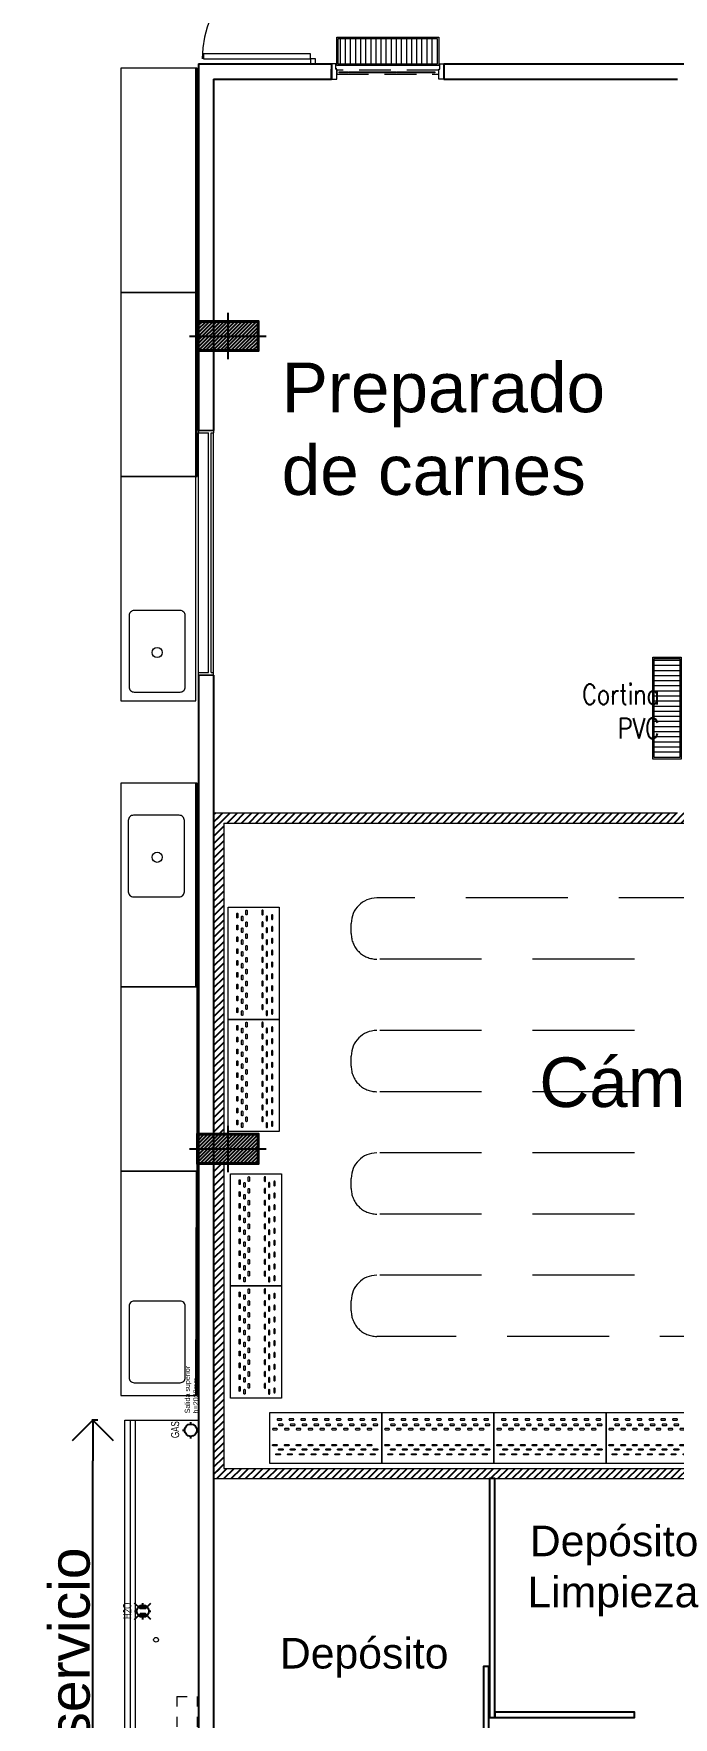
# Model space of a CAD drawing. Extents: x 306 to 2240, y 18 to 779.
# Drawn here: x 686.94 to 693.22, y 357.7 to 374.21 of the extents above; entities that cross this region are included whole.
import ezdxf

# ---------------------------------------------------------------- set-up
doc = ezdxf.new("R2010")
doc.units = 0
doc.header["$MEASUREMENT"] = 0
doc.header["$PDMODE"] = 3
for name, pattern in [('DASHED', [0.75, 0.5, -0.25]), ('DOT', [0.2, 0.18, -0.02]), ('HIDDEN2', [0.1875, 0.125, -0.0625])]:
    doc.linetypes.add(name, pattern=pattern)
for name, color, linetype in [('0mur', 2, 'Continuous'), ('12', 1, 'Continuous'), ('Aberturas', 2, 'Continuous'), ('Cerramiento Camaras', 1, 'Continuous'), ('COTAS', 2, 'Continuous'), ('EQUIPAMIENTO', 1, 'Continuous'), ('EQUIPAMIENTO SUPER', 1, 'Continuous'), ('EQUIPAMIENTOS APOYO', 1, 'Continuous'), ('Escalera', 2, 'Continuous'), ('Estructura Color', 90, 'Continuous'), ('Estructura Textura', 1, 'Continuous'), ('MAMPOSTERIA', 6, 'Continuous'), ('mobiliario', 1, 'Continuous'), ('Nombre de locales', 3, 'Continuous'), ('PANEL CAMARA', 160, 'Continuous'), ('PILARES SUBSUELO', 6, 'Continuous'), ('Piso', 1, 'Continuous'), ('rejilla', 253, 'Continuous'), ('riel', 1, 'DASHED')]:
    doc.layers.add(name, color=color, linetype=linetype)
doc.layers.add('N-equipamientos', color=1, linetype='Continuous', lineweight=9)
doc.styles.add('arial', font='arial.ttf')
doc.styles.get("Standard").update_dxf_attribs({"font": 'arial.ttf'})
doc.styles.add('VA-01-12', font='simplex.shx', dxfattribs={"width": 0.8, "height": 0.2})
doc.dimstyles.new('COTA-1-100', dxfattribs={"dimtxt": 0.4, "dimasz": 0.4, "dimexe": 0.01, "dimexo": 0.05, "dimgap": 0.02, "dimtad": 1, "dimzin": 1, "dimtxsty": 'arial', "dimblk": 'OPEN90', "dimcen": 0.1, "dimdle": 1, "dimclrd": 1, "dimclre": 1, "dimclrt": 2, "dimadec": 0, "dimazin": 0, "dimtfac": 1, "dimtix": 1, "dimtmove": 1, "dimatfit": 2, "dimfxl": 0.05, "dimfxlon": 1, "dimtolj": 1, "dimtzin": 1, "dimarcsym": 0})

# ---------------------------------------------------------------- blocks, each defined once
blk = doc.blocks.new('A$C2CFD14AB')
at = {"layer": 'N-equipamientos'}
blk.add_lwpolyline([(0, 0), (0, 0.5), (1.1, 0.5), (1.1, 0)], close=True, dxfattribs=at)
for points in [[(0.039, 0.364, -0.414214), (0.045, 0.37), (0.08, 0.37, -0.414214), (0.086, 0.364, -0.414214), (0.08, 0.358), (0.045, 0.358, -0.414214)], [(0.066, 0.412, -0.414214), (0.072, 0.418), (0.107, 0.418, -0.414214), (0.113, 0.412, -0.414214), (0.107, 0.406), (0.072, 0.406, -0.414214)], [(0.155, 0.364, -0.414214), (0.161, 0.37), (0.196, 0.37, -0.414214), (0.202, 0.364, -0.414214), (0.196, 0.358), (0.161, 0.358, -0.414214)], [(0.182, 0.412, -0.414214), (0.188, 0.418), (0.223, 0.418, -0.414214), (0.229, 0.412, -0.414214), (0.223, 0.406), (0.188, 0.406, -0.414214)], [(0.271, 0.364, -0.414214), (0.277, 0.37), (0.312, 0.37, -0.414214), (0.318, 0.364, -0.414214), (0.312, 0.358), (0.277, 0.358, -0.414214)], [(0.298, 0.412, -0.414214), (0.304, 0.418), (0.339, 0.418, -0.414214), (0.345, 0.412, -0.414214), (0.339, 0.406), (0.304, 0.406, -0.414214)], [(0.387, 0.364, -0.414214), (0.393, 0.37), (0.428, 0.37, -0.414214), (0.434, 0.364, -0.414214), (0.428, 0.358), (0.393, 0.358, -0.414214)], [(0.414, 0.412, -0.414214), (0.42, 0.418), (0.455, 0.418, -0.414214), (0.461, 0.412, -0.414214), (0.455, 0.406), (0.42, 0.406, -0.414214)], [(0.503, 0.364, -0.414214), (0.509, 0.37), (0.544, 0.37, -0.414214), (0.55, 0.364, -0.414214), (0.544, 0.358), (0.509, 0.358, -0.414214)], [(0.53, 0.412, -0.414214), (0.536, 0.418), (0.571, 0.418, -0.414214), (0.577, 0.412, -0.414214), (0.571, 0.406), (0.536, 0.406, -0.414214)], [(0.619, 0.364, -0.414214), (0.625, 0.37), (0.66, 0.37, -0.414214), (0.666, 0.364, -0.414214), (0.66, 0.358), (0.625, 0.358, -0.414214)], [(0.646, 0.412, -0.414214), (0.652, 0.418), (0.687, 0.418, -0.414214), (0.693, 0.412, -0.414214), (0.687, 0.406), (0.652, 0.406, -0.414214)], [(0.735, 0.364, -0.414214), (0.741, 0.37), (0.776, 0.37, -0.414214), (0.782, 0.364, -0.414214), (0.776, 0.358), (0.741, 0.358, -0.414214)], [(0.762, 0.412, -0.414214), (0.768, 0.418), (0.803, 0.418, -0.414214), (0.809, 0.412, -0.414214), (0.803, 0.406), (0.768, 0.406, -0.414214)], [(0.851, 0.364, -0.414214), (0.857, 0.37), (0.892, 0.37, -0.414214), (0.898, 0.364, -0.414214), (0.892, 0.358), (0.857, 0.358, -0.414214)], [(0.878, 0.412, -0.414214), (0.884, 0.418), (0.919, 0.418, -0.414214), (0.925, 0.412, -0.414214), (0.919, 0.406), (0.884, 0.406, -0.414214)], [(0.967, 0.364, -0.414214), (0.973, 0.37), (1.008, 0.37, -0.414214), (1.014, 0.364, -0.414214), (1.008, 0.358), (0.973, 0.358, -0.414214)], [(0.994, 0.412, -0.414214), (1, 0.418), (1.035, 0.418, -0.414214), (1.041, 0.412, -0.414214), (1.035, 0.406), (1, 0.406, -0.414214)], [(0.097, 0.322, -0.414214), (0.103, 0.328), (0.138, 0.328, -0.414214), (0.144, 0.322, -0.414214), (0.138, 0.316), (0.103, 0.316, -0.414214)], [(0.097, 0.164, 0.414214), (0.103, 0.158), (0.138, 0.158, 0.414214), (0.144, 0.164, 0.414214), (0.138, 0.17), (0.103, 0.17, 0.414214)], [(0.213, 0.322, -0.414214), (0.219, 0.328), (0.254, 0.328, -0.414214), (0.26, 0.322, -0.414214), (0.254, 0.316), (0.219, 0.316, -0.414214)], [(0.213, 0.164, 0.414214), (0.219, 0.158), (0.254, 0.158, 0.414214), (0.26, 0.164, 0.414214), (0.254, 0.17), (0.219, 0.17, 0.414214)], [(0.329, 0.322, -0.414214), (0.335, 0.328), (0.37, 0.328, -0.414214), (0.376, 0.322, -0.414214), (0.37, 0.316), (0.335, 0.316, -0.414214)], [(0.329, 0.164, 0.414214), (0.335, 0.158), (0.37, 0.158, 0.414214), (0.376, 0.164, 0.414214), (0.37, 0.17), (0.335, 0.17, 0.414214)], [(0.445, 0.322, -0.414214), (0.451, 0.328), (0.486, 0.328, -0.414214), (0.492, 0.322, -0.414214), (0.486, 0.316), (0.451, 0.316, -0.414214)], [(0.445, 0.164, 0.414214), (0.451, 0.158), (0.486, 0.158, 0.414214), (0.492, 0.164, 0.414214), (0.486, 0.17), (0.451, 0.17, 0.414214)], [(0.561, 0.322, -0.414214), (0.567, 0.328), (0.602, 0.328, -0.414214), (0.608, 0.322, -0.414214), (0.602, 0.316), (0.567, 0.316, -0.414214)], [(0.561, 0.164, 0.414214), (0.567, 0.158), (0.602, 0.158, 0.414214), (0.608, 0.164, 0.414214), (0.602, 0.17), (0.567, 0.17, 0.414214)], [(0.677, 0.322, -0.414214), (0.683, 0.328), (0.718, 0.328, -0.414214), (0.724, 0.322, -0.414214), (0.718, 0.316), (0.683, 0.316, -0.414214)], [(0.677, 0.164, 0.414214), (0.683, 0.158), (0.718, 0.158, 0.414214), (0.724, 0.164, 0.414214), (0.718, 0.17), (0.683, 0.17, 0.414214)], [(0.793, 0.322, -0.414214), (0.799, 0.328), (0.834, 0.328, -0.414214), (0.84, 0.322, -0.414214), (0.834, 0.316), (0.799, 0.316, -0.414214)], [(0.793, 0.164, 0.414214), (0.799, 0.158), (0.834, 0.158, 0.414214), (0.84, 0.164, 0.414214), (0.834, 0.17), (0.799, 0.17, 0.414214)], [(0.909, 0.322, -0.414214), (0.915, 0.328), (0.95, 0.328, -0.414214), (0.956, 0.322, -0.414214), (0.95, 0.316), (0.915, 0.316, -0.414214)], [(0.909, 0.164, 0.414214), (0.915, 0.158), (0.95, 0.158, 0.414214), (0.956, 0.164, 0.414214), (0.95, 0.17), (0.915, 0.17, 0.414214)], [(1.025, 0.322, -0.414214), (1.031, 0.328), (1.066, 0.328, -0.414214), (1.072, 0.322, -0.414214), (1.066, 0.316), (1.031, 0.316, -0.414214)], [(1.025, 0.164, 0.414214), (1.031, 0.158), (1.066, 0.158, 0.414214), (1.072, 0.164, 0.414214), (1.066, 0.17), (1.031, 0.17, 0.414214)], [(0.039, 0.122, 0.414214), (0.045, 0.116), (0.08, 0.116, 0.414214), (0.086, 0.122, 0.414214), (0.08, 0.128), (0.045, 0.128, 0.414214)], [(0.052, 0.07, 0.414214), (0.058, 0.064), (0.093, 0.064, 0.414214), (0.099, 0.07, 0.414214), (0.093, 0.076), (0.058, 0.076, 0.414214)], [(0.155, 0.122, 0.414214), (0.161, 0.116), (0.196, 0.116, 0.414214), (0.202, 0.122, 0.414214), (0.196, 0.128), (0.161, 0.128, 0.414214)], [(0.168, 0.07, 0.414214), (0.174, 0.064), (0.209, 0.064, 0.414214), (0.215, 0.07, 0.414214), (0.209, 0.076), (0.174, 0.076, 0.414214)], [(0.271, 0.122, 0.414214), (0.277, 0.116), (0.312, 0.116, 0.414214), (0.318, 0.122, 0.414214), (0.312, 0.128), (0.277, 0.128, 0.414214)], [(0.284, 0.07, 0.414214), (0.29, 0.064), (0.325, 0.064, 0.414214), (0.331, 0.07, 0.414214), (0.325, 0.076), (0.29, 0.076, 0.414214)], [(0.387, 0.122, 0.414214), (0.393, 0.116), (0.428, 0.116, 0.414214), (0.434, 0.122, 0.414214), (0.428, 0.128), (0.393, 0.128, 0.414214)], [(0.4, 0.07, 0.414214), (0.406, 0.064), (0.441, 0.064, 0.414214), (0.447, 0.07, 0.414214), (0.441, 0.076), (0.406, 0.076, 0.414214)], [(0.503, 0.122, 0.414214), (0.509, 0.116), (0.544, 0.116, 0.414214), (0.55, 0.122, 0.414214), (0.544, 0.128), (0.509, 0.128, 0.414214)], [(0.516, 0.07, 0.414214), (0.522, 0.064), (0.557, 0.064, 0.414214), (0.563, 0.07, 0.414214), (0.557, 0.076), (0.522, 0.076, 0.414214)], [(0.619, 0.122, 0.414214), (0.625, 0.116), (0.66, 0.116, 0.414214), (0.666, 0.122, 0.414214), (0.66, 0.128), (0.625, 0.128, 0.414214)], [(0.632, 0.07, 0.414214), (0.638, 0.064), (0.673, 0.064, 0.414214), (0.679, 0.07, 0.414214), (0.673, 0.076), (0.638, 0.076, 0.414214)], [(0.735, 0.122, 0.414214), (0.741, 0.116), (0.776, 0.116, 0.414214), (0.782, 0.122, 0.414214), (0.776, 0.128), (0.741, 0.128, 0.414214)], [(0.748, 0.07, 0.414214), (0.754, 0.064), (0.789, 0.064, 0.414214), (0.795, 0.07, 0.414214), (0.789, 0.076), (0.754, 0.076, 0.414214)], [(0.851, 0.122, 0.414214), (0.857, 0.116), (0.892, 0.116, 0.414214), (0.898, 0.122, 0.414214), (0.892, 0.128), (0.857, 0.128, 0.414214)], [(0.864, 0.07, 0.414214), (0.87, 0.064), (0.905, 0.064, 0.414214), (0.911, 0.07, 0.414214), (0.905, 0.076), (0.87, 0.076, 0.414214)], [(0.967, 0.122, 0.414214), (0.973, 0.116), (1.008, 0.116, 0.414214), (1.014, 0.122, 0.414214), (1.008, 0.128), (0.973, 0.128, 0.414214)], [(0.98, 0.07, 0.414214), (0.986, 0.064), (1.021, 0.064, 0.414214), (1.027, 0.07, 0.414214), (1.021, 0.076), (0.986, 0.076, 0.414214)]]:
    blk.add_lwpolyline(points, format="xyb", close=True, dxfattribs=at)
blk = doc.blocks.new('VV')
at = {"layer": 'Aberturas', "lineweight": 0}
for p, q in [((203.436, 541.052), (203.461, 541.052)), ((203.436, 541.052), (203.436, 540.902)), ((203.461, 541.027), (203.461, 541.052)), ((205.811, 541.027), (203.461, 541.027)), ((205.811, 541.002), (203.461, 541.002)), ((203.461, 540.902), (203.461, 541.002)), ((205.811, 541.027), (205.811, 541.052)), ((205.836, 541.052), (205.811, 541.052)), ((205.811, 540.902), (205.811, 541.002)), ((205.836, 541.052), (205.836, 540.902)), ((203.436, 540.902), (203.461, 540.902)), ((205.836, 540.902), (205.811, 540.902))]:
    blk.add_line(p, q, dxfattribs=at)
at = {"layer": 'Aberturas', "color": 1, "lineweight": 0}
for p, q in [((205.811, 541.052), (203.461, 541.052)), ((205.811, 540.902), (203.461, 540.902))]:
    blk.add_line(p, q, dxfattribs=at)
at = {"layer": 'MAMPOSTERIA', "lineweight": 0}
for p, q in [((203.436, 540.902), (203.436, 541.052)), ((205.836, 540.902), (205.836, 541.052))]:
    blk.add_line(p, q, dxfattribs=at)
blk = doc.blocks.new('_Open90')
at = {"color": 0, "linetype": 'ByBlock', "lineweight": -2}
for p, q in [((-0.5, 0.5), (0, 0)), ((0, 0), (-1, 0)), ((0, 0), (-0.5, -0.5))]:
    blk.add_line(p, q, dxfattribs=at)
blk = doc.blocks.new('*D115')
at = {"layer": 'COTAS', "color": 1, "lineweight": -2, "transparency": 16777216}
for p, q in [((687.569, 360.612), (687.509, 360.612)), ((687.519, 353.512), (687.519, 360.212)), ((687.569, 353.112), (687.509, 353.112))]:
    blk.add_line(p, q, dxfattribs=at)
at = {"layer": 'Defpoints', "color": 0, "transparency": 16777216}
for p in [(687.519, 360.612), (688.224, 360.612), (688.224, 353.112)]:
    blk.add_point(p, dxfattribs=at)
at = {"layer": 'COTAS', "color": 1, "lineweight": -2, "transparency": 16777216, "xscale": 0.4, "yscale": 0.4, "zscale": 0.4}
for p, rotation in [((687.519, 360.612), 90), ((687.519, 353.112), 270)]:
    blk.add_blockref('_Open90', p, dxfattribs=dict(at, rotation=rotation))
at = {"layer": 'COTAS', "color": 2, "lineweight": 0, "transparency": 16777216, "insert": (687.292, 356.862), "char_height": 0.4, "attachment_point": 5, "rotation": 90, "style": 'arial'}
blk.add_mtext('\\A1;Carnes Autoservicio', dxfattribs=at)
blk = doc.blocks.new('rejilla2')
at = {"layer": 'rejilla', "lineweight": 0}
for p, q in [((3273.423, 920.996), (3273.703, 920.996)), ((3273.423, 919.996), (3273.423, 920.996)), ((3273.438, 920.981), (3273.688, 920.981)), ((3273.438, 920.011), (3273.438, 920.981)), ((3273.438, 920.929), (3273.688, 920.929)), ((3273.438, 920.879), (3273.688, 920.879)), ((3273.688, 920.981), (3273.688, 920.011)), ((3273.703, 920.996), (3273.703, 919.996)), ((3273.438, 920.829), (3273.688, 920.829)), ((3273.438, 920.779), (3273.688, 920.779)), ((3273.438, 920.729), (3273.688, 920.729)), ((3273.438, 920.679), (3273.688, 920.679)), ((3273.438, 920.629), (3273.688, 920.629)), ((3273.438, 920.579), (3273.688, 920.579)), ((3273.438, 920.529), (3273.688, 920.529)), ((3273.438, 920.479), (3273.688, 920.479)), ((3273.438, 920.429), (3273.688, 920.429)), ((3273.438, 920.379), (3273.688, 920.379)), ((3273.438, 920.329), (3273.688, 920.329)), ((3273.438, 920.279), (3273.688, 920.279)), ((3273.438, 920.229), (3273.688, 920.229)), ((3273.438, 920.179), (3273.688, 920.179)), ((3273.438, 920.129), (3273.688, 920.129)), ((3273.438, 920.079), (3273.688, 920.079)), ((3273.703, 919.996), (3273.423, 919.996)), ((3273.438, 920.029), (3273.688, 920.029)), ((3273.688, 920.011), (3273.438, 920.011))]:
    blk.add_line(p, q, dxfattribs=at)
blk = doc.blocks.new('puertacortina')
at = {"layer": 'Aberturas', "lineweight": 0}
for points in [[(3309.177, 892.351), (3309.177, 892.201), (3309.227, 892.201), (3309.227, 892.301), (3309.217, 892.301), (3309.217, 892.351)], [(3310.277, 892.351), (3310.277, 892.201), (3310.227, 892.201), (3310.227, 892.301), (3310.237, 892.301), (3310.237, 892.351)]]:
    blk.add_lwpolyline(points, close=True, dxfattribs=at)
at = {"layer": 'Aberturas', "color": 1, "linetype": 'HIDDEN2', "lineweight": 0, "ltscale": 2.5}
for points in [[(3309.227, 892.251), (3310.227, 892.251), (3310.227, 892.289), (3309.227, 892.289)], [(3309.25, 892.274), (3309.34, 892.274), (3309.34, 892.265), (3309.25, 892.265)], [(3309.344, 892.274), (3309.434, 892.274), (3309.434, 892.265), (3309.344, 892.265)], [(3309.438, 892.274), (3309.528, 892.274), (3309.528, 892.265), (3309.438, 892.265)], [(3309.532, 892.274), (3309.623, 892.274), (3309.623, 892.265), (3309.532, 892.265)], [(3309.627, 892.274), (3309.717, 892.274), (3309.717, 892.265), (3309.627, 892.265)], [(3309.721, 892.274), (3309.811, 892.274), (3309.811, 892.265), (3309.721, 892.265)], [(3309.815, 892.274), (3309.905, 892.274), (3309.905, 892.265), (3309.815, 892.265)], [(3309.909, 892.274), (3310, 892.274), (3310, 892.265), (3309.909, 892.265)], [(3310.004, 892.274), (3310.094, 892.274), (3310.094, 892.265), (3310.004, 892.265)], [(3310.098, 892.274), (3310.188, 892.274), (3310.188, 892.265), (3310.098, 892.265)]]:
    blk.add_lwpolyline(points, close=True, dxfattribs=at)
blk = doc.blocks.new('ANONYM_X423')
at = {"layer": '12', "color": 6, "linetype": 'Continuous'}
for p, q in [((4.242641, 4.242641), (2.5, 2.5)), ((2.5, 1.085786), (4.890407, 3.476193)), ((5.414214, 2.585786), (2.5, -0.328427)), ((2.5, -1.742641), (5.795555, 1.552914)), ((5.990705, 0.333851), (2.828427, -2.828427)), ((3.535534, -3.535534), (5.880742, -1.190326)), ((4.753866, -3.660705), (4.207285, -4.207285))]:
    blk.add_line(p, q, dxfattribs=at)
blk = doc.blocks.new('ANONYM_X424')
at = {"layer": '12', "color": 6, "linetype": 'Continuous'}
for p, q in [((-2.828427, 2.828427), (-5.990705, -0.333851)), ((-5.880742, 1.190326), (-3.535534, 3.535534)), ((-5.795555, -1.552914), (-2.5, 1.742641)), ((-2.5, 0.328427), (-5.414214, -2.585786)), ((-4.890407, -3.476193), (-2.5, -1.085786)), ((-2.5, -2.5), (-4.242641, -4.242641))]:
    blk.add_line(p, q, dxfattribs=at)
blk = doc.blocks.new('H2O')
at = {"layer": '12', "color": 6, "linetype": 'Continuous'}
for p, q in [((-8, 8), (-2.5, 2.5)), ((-8, 0), (-6, 0)), ((-2.5, -2.5), (-2.5, 2.5)), ((0, 8), (0, 6)), ((2.5, 2.5), (8, 8)), ((2.5, -2.5), (2.5, 2.5)), ((6, 0), (8, 0)), ((-8, -8), (-2.5, -2.5)), ((0, -6), (0, -8)), ((2.5, -2.5), (8, -8))]:
    blk.add_line(p, q, dxfattribs=at)
blk.add_circle((0, 0), 6, dxfattribs=at)
for name in ['ANONYM_X424', 'ANONYM_X423']:
    blk.add_blockref(name, (0, 0))
at = {"layer": '12', "color": 1, "linetype": 'Continuous', "width": 0.7}
blk.add_text('H2O', height=8, dxfattribs=at).set_placement((-7.698737, 11.341006))
blk = doc.blocks.new('GAS')
at = {"layer": '12', "color": 3, "linetype": 'Continuous'}
for p, q in [((-8, 0), (-6, 0)), ((0, 8), (0, 6)), ((6, 0), (8, 0)), ((0, -6), (0, -8))]:
    blk.add_line(p, q, dxfattribs=at)
blk.add_circle((0, 0), 6, dxfattribs=at)
at = {"layer": '12', "color": 1, "linetype": 'Continuous', "width": 0.7}
blk.add_text('GAS', height=8, dxfattribs=at).set_placement((-7.698737, 11.341006))
blk = doc.blocks.new('P70-3750')
at = {"layer": 'mobiliario', "linetype": 'Continuous', "lineweight": 0}
for p, q in [((819.3, 356.3), (1194.3, 356.3)), ((1194.3, 351.3), (819.3, 351.3)), ((1194.3, 356.3), (1194.3, 284.3)), ((1194.3, 346.3), (819.3, 346.3)), ((819.3, 284.3), (1194.3, 284.3))]:
    blk.add_line(p, q, dxfattribs=at)
at = {"layer": 'mobiliario', "lineweight": 0}
blk.add_line((819.3, 356.3), (819.3, 284.3), dxfattribs=at)
at = {"layer": 'mobiliario', "color": 1, "linetype": 'DOT', "lineweight": 0}
for p, q in [((923.3, 305.3), (833.3, 305.3)), ((833.3, 305.3), (833.3, 285.3)), ((923.3, 305.3), (923.3, 285.3)), ((923.3, 285.3), (833.3, 285.3))]:
    blk.add_line(p, q, dxfattribs=at)
at = {"layer": 'mobiliario', "color": 4, "linetype": 'Continuous', "lineweight": 0}
for p, q in [((881.2, 297.7), (875, 290.7)), ((881.2, 302.8), (876.5, 295.8)), ((882.8, 302.3), (877.9, 296.9)), ((877.9, 296.9), (881.2, 297.7)), ((881.2, 302.8), (881.3, 301.6)), ((881.3, 301.6), (882.8, 302.3)), ((874.4, 291.6), (874, 289.8)), ((874, 289.8), (875.7, 290.4)), ((874.4, 291.6), (874.8, 290.9)), ((879.4, 296.7), (874.8, 290.9)), ((875.7, 290.4), (875, 290.7)), ((876.5, 295.8), (879.4, 296.7))]:
    blk.add_line(p, q, dxfattribs=at)
at = {"layer": 'mobiliario', "color": 1, "lineweight": 0}
blk.add_circle((978.8, 325.8), 2.36, dxfattribs=at)
at = {"layer": 'mobiliario', "linetype": 'Continuous', "lineweight": 0}
for name, p in [('H2O', (1006.8, 338.8)), ('GAS', (1184.3, 291.8))]:
    blk.add_blockref(name, p, dxfattribs=at)
at = {"layer": 'mobiliario', "color": 253, "lineweight": 0, "insert": (1200.8, 297.6), "char_height": 5, "attachment_point": 1}
blk.add_mtext_dynamic_manual_height_columns('Salida superior\\Ph=2030mm.', width=65.361, gutter_width=1, heights=[0], dxfattribs=at)
at = {"layer": 'mobiliario', "color": 253, "lineweight": 0, "insert": (835.2, 292.5), "char_height": 5, "width": 37.814, "attachment_point": 1}
blk.add_mtext('h=2030mm.\\P', dxfattribs=at)
blk = doc.blocks.new('Pilar 30x60')
at = {"layer": 'Estructura Color'}
h = blk.add_hatch(color=256, dxfattribs=at)
h.dxf.hatch_style = 1
h.paths.add_polyline_path([(-0.59, -0.14), (-0.59, 0.14), (-0.01, 0.14), (-0.01, -0.14)])
at = {"layer": 'Estructura Textura'}
h = blk.add_hatch(dxfattribs=at)
h.set_pattern_fill('_USER', color=256, scale=0.025, angle=45, pattern_type=0)
h.set_pattern_definition([(45, (0, 0), (-0.0176777, 0.0176777), [])])
h.paths.add_polyline_path([(-0.6, -0.15), (-0.6, 0.15), (0, 0.15), (0, -0.15)])
at = {"layer": 'Estructura Color'}
blk.add_lwpolyline([(-0.59, -0.14), (-0.59, 0.14), (-0.01, 0.14), (-0.01, -0.14)], close=True, dxfattribs=at)
at = {"layer": 'PILARES SUBSUELO', "color": 1}
for p, q in [((-0.3, 0.227), (-0.3, -0.227)), ((-0.677, 0), (0.077, 0))]:
    blk.add_line(p, q, dxfattribs=at)
at = {"layer": 'PILARES SUBSUELO'}
blk.add_lwpolyline([(-0.6, -0.15), (-0.6, 0.15), (0, 0.15), (0, -0.15)], close=True, dxfattribs=at)

msp = doc.modelspace()

# ---------------------------------------------------------------- hatches: boundary and pattern name
at = {"layer": 'PANEL CAMARA'}
h = msp.add_hatch(dxfattribs=at)
h.set_pattern_fill('ANSI31', color=256, scale=0.4)
h.set_pattern_definition([(45, (23.550564, 18.175857), (-0.035355339, 0.035355339), [])])
h.paths.add_polyline_path([(688.705, 366.567), (694.914, 366.567), (694.914, 366.467), (688.705, 366.467)])
h = msp.add_hatch(dxfattribs=at)
h.set_pattern_fill('ANSI31', color=256, scale=0.4)
h.set_pattern_definition([(45, (23.550564, 17.96385), (-0.035355339, 0.035355339), [])])
h.paths.add_polyline_path([(688.705, 366.539), (688.805, 366.539), (688.805, 363.421), (688.705, 363.421)])
h = msp.add_hatch(dxfattribs=at)
h.set_pattern_fill('ANSI31', color=256, scale=0.4)
h.set_pattern_definition([(45, (23.550564, 13.61622), (-0.035355339, 0.035355339), [])])
h.paths.add_polyline_path([(688.705, 363.121), (688.805, 363.121), (688.805, 360.037), (688.705, 360.037)])
h = msp.add_hatch(dxfattribs=at)
h.set_pattern_fill('ANSI31', color=256, scale=0.4)
h.set_pattern_definition([(45, (23.692263, 13.61622), (-0.035355339, 0.035355339), [])])
h.paths.add_polyline_path([(688.705, 360.137), (700.734, 360.137), (700.734, 360.037), (688.705, 360.037)])

# ---------------------------------------------------------------- linework, layer by layer
at = {"layer": '0mur', "lineweight": 0}
for p, q in [((688.705, 370.317, 0), (688.555, 370.317, 0)), ((688.705, 370.317, 0), (688.555, 370.317, 0)), ((688.705, 367.917, 0), (688.555, 367.917, 0)), ((688.705, 367.917, 0), (688.555, 367.917, 0))]:
    msp.add_line(p, q, dxfattribs=at)
at = {"layer": 'Aberturas', "lineweight": 0, "elevation": 0}
msp.add_lwpolyline([(689.655, 374.011), (688.605, 374.011), (688.605, 373.961), (689.655, 373.961)], close=True, dxfattribs=at)
msp.add_lwpolyline([(689.655, 374.011), (688.605, 374.011), (688.605, 373.961), (689.655, 373.961)], close=True, dxfattribs=at)
msp.add_lwpolyline([(689.705, 373.911), (689.705, 373.961), (689.655, 373.961), (689.655, 373.911)], dxfattribs=at)
at = {"layer": 'Aberturas', "color": 1, "lineweight": 0}
msp.add_arc((689.644, 373.961, 0), 1.05, 90, 180, dxfattribs=at)
at = {"layer": 'Cerramiento Camaras'}
for p, q in [((689.863, 373.761, 0), (689.863, 373.861, 0)), ((689.913, 373.861, 0), (689.903, 373.861, 0))]:
    msp.add_line(p, q, dxfattribs=at)
at = {"layer": 'Cerramiento Camaras', "lineweight": 0}
for p, q in [((688.705, 366.567, 0), (693.255, 366.567, 0)), ((688.805, 366.467, 0), (688.805, 363.421, 0)), ((688.805, 366.467, 0), (694.914, 366.467, 0)), ((688.805, 363.121, 0), (688.805, 360.137, 0)), ((688.805, 360.137, 0), (700.634, 360.137, 0)), ((688.705, 360.037, 0), (700.734, 360.037, 0))]:
    msp.add_line(p, q, dxfattribs=at)
at = {"layer": 'EQUIPAMIENTO SUPER', "linetype": 'Continuous', "lineweight": 0, "elevation": 0}
for points in [[(688.426, 367.801), (688.426, 368.501, 0.414214), (688.376, 368.551), (687.926, 368.551, 0.414214), (687.876, 368.501), (687.876, 367.801, 0.414214), (687.926, 367.751), (688.376, 367.751, 0.414214)], [(688.418, 365.793), (688.418, 366.493, 0.414214), (688.368, 366.543), (687.918, 366.543, 0.414214), (687.868, 366.493), (687.868, 365.793, 0.414214), (687.918, 365.743), (688.368, 365.743, 0.414214)], [(688.426, 361.028), (688.426, 361.728, 0.414214), (688.376, 361.778), (687.926, 361.778, 0.414214), (687.876, 361.728), (687.876, 361.028, 0.414214), (687.926, 360.978), (688.376, 360.978, 0.414214)]]:
    msp.add_lwpolyline(points, format="xyb", close=True, dxfattribs=at)
at = {"layer": 'EQUIPAMIENTO SUPER', "lineweight": 0}
for centre in [(688.151, 368.139, 0), (688.151, 366.131, 0)]:
    msp.add_circle(centre, 0.05, dxfattribs=at)
at = {"layer": 'EQUIPAMIENTOS APOYO', "lineweight": 0, "elevation": 0}
for points in [[(688.544, 373.871), (687.794, 373.871), (687.794, 371.671), (688.544, 371.671)], [(688.529, 373.871), (687.794, 373.871), (687.794, 371.671), (688.529, 371.671)], [(688.544, 371.671), (687.794, 371.671), (687.794, 369.865), (688.544, 369.865)], [(688.529, 371.671), (687.794, 371.671), (687.794, 369.865), (688.529, 369.865)], [(688.529, 369.865), (687.794, 369.865), (687.794, 367.665), (688.529, 367.665)], [(688.544, 366.859), (687.794, 366.859), (687.794, 364.859), (688.544, 364.859)], [(688.529, 366.859), (687.794, 366.859), (687.794, 364.859), (688.529, 364.859)], [(688.544, 364.859), (687.794, 364.859), (687.794, 363.053), (688.544, 363.053)], [(688.544, 363.053), (687.794, 363.053), (687.794, 360.853), (688.544, 360.853)], [(688.536, 363.053), (687.794, 363.053), (687.794, 360.853), (688.529, 360.853)]]:
    msp.add_lwpolyline(points, close=True, dxfattribs=at)
at = {"layer": 'MAMPOSTERIA'}
for p, q in [((688.555, 373.911, 0), (688.555, 372.265, 0)), ((688.555, 373.911, 0), (688.555, 370.317, 0)), ((688.555, 373.911, 0), (689.863, 373.911, 0)), ((688.555, 373.911, 0), (688.555, 372.265, 0)), ((688.555, 373.911, 0), (688.555, 370.317, 0)), ((688.555, 373.911, 0), (689.863, 373.911, 0)), ((689.863, 373.911, 0), (689.863, 373.761, 0)), ((690.963, 373.911, 0), (690.963, 373.761, 0)), ((690.963, 373.911, 0), (690.963, 373.761, 0)), ((690.963, 373.911, 0), (693.405, 373.911, 0)), ((688.705, 373.761, 0), (688.705, 370.317, 0)), ((688.705, 373.761, 0), (689.863, 373.761, 0)), ((688.705, 373.761, 0), (688.705, 370.317, 0)), ((688.705, 373.761, 0), (689.863, 373.761, 0)), ((690.963, 373.761, 0), (693.255, 373.761, 0)), ((688.555, 367.917, 0), (688.555, 347.437, 0)), ((688.705, 367.917, 0), (688.705, 366.917, 0)), ((688.705, 367.917, 0), (688.705, 347.287, 0)), ((688.705, 366.767, 0), (688.705, 360.187, 0))]:
    msp.add_line(p, q, dxfattribs=at)
at = {"layer": 'PILARES SUBSUELO', "elevation": 0}
msp.add_lwpolyline([(688.544, 371.093), (688.544, 371.393), (689.144, 371.393), (689.144, 371.093)], close=True, dxfattribs=at)
msp.add_lwpolyline([(688.544, 371.093), (688.544, 371.393), (689.144, 371.393), (689.144, 371.093)], close=True, dxfattribs=at)
at = {"layer": 'Piso', "elevation": 0}
for points in [[(691.413, 360.037), (691.413, 357.696), (691.463, 357.696), (691.463, 360.037)], [(691.404, 357.196), (691.404, 358.196), (691.354, 358.196), (691.354, 357.196)], [(691.463, 357.696), (692.834, 357.696), (692.834, 357.746), (691.463, 357.746)]]:
    msp.add_lwpolyline(points, close=True, dxfattribs=at)
at = {"layer": 'riel', "color": 8, "linetype": 'HIDDEN2', "lineweight": 0, "ltscale": 8}
for p, q in [((695.179, 365.732, 0), (690.305, 365.732, 0)), ((690.055, 365.382, 0), (690.055, 365.482, 0)), ((698.834, 365.132, 0), (690.305, 365.132, 0)), ((698.834, 364.432, 0), (690.305, 364.432, 0)), ((690.055, 364.083, 0), (690.055, 364.182, 0)), ((698.834, 363.832, 0), (690.305, 363.832, 0)), ((698.834, 363.232, 0), (690.305, 363.232, 0)), ((690.055, 362.883, 0), (690.055, 362.982, 0)), ((698.834, 362.632, 0), (690.305, 362.632, 0)), ((698.834, 362.032, 0), (690.305, 362.032, 0)), ((690.055, 361.683, 0), (690.055, 361.782, 0)), ((701.584, 361.432, 0), (690.305, 361.432, 0))]:
    msp.add_line(p, q, dxfattribs=at)
for centre, start, end in [((690.305, 365.482, 0), 90.0293, 180.0293), ((690.305, 365.382, 0), 179.9707, 269.9707), ((690.305, 364.182, 0), 90.0293, 180.0293), ((690.305, 364.082, 0), 179.9707, 269.9707), ((690.305, 362.982, 0), 90.0293, 180.0293), ((690.305, 362.882, 0), 179.9707, 269.9707), ((690.305, 361.782, 0), 90.0293, 180.0293), ((690.305, 361.682, 0), 179.9707, 269.9707)]:
    msp.add_arc(centre, 0.25, start, end, dxfattribs=at)

# ---------------------------------------------------------------- block references
for p in [(689.144, 371.243, 0), (689.144, 371.243, 0), (689.144, 363.271, 0)]:
    msp.add_blockref('Pilar 30x60', p)
at = {"layer": 'Aberturas'}
msp.add_blockref('puertacortina', (-2619.314, -518.44, 0), dxfattribs=at)
at = {"layer": 'EQUIPAMIENTO', "xscale": 0.01, "yscale": 0.01, "zscale": 0.01, "rotation": 90}
msp.add_blockref('P70-3750', (691.398, 348.669, 0), dxfattribs=at)
at = {"layer": 'mobiliario', "lineweight": 0, "rotation": 270}
msp.add_blockref('VV', (147.653, 573.753, 0), dxfattribs=at)
msp.add_blockref('VV', (147.653, 573.753, 0), dxfattribs=at)
at = {"layer": 'N-equipamientos', "lineweight": 0}
for p, rotation in [((689.349, 364.541, 0), 89.9999999999999), ((689.349, 363.441, 0), 89.9999999999999), ((689.372, 361.927, 0), 89.9999999999999), ((689.372, 360.827, 0), 89.9999999999999), ((690.355, 360.687, 0), 179.9999999999999), ((691.455, 360.687, 0), 180), ((692.555, 360.687, 0), 180), ((693.655, 360.687, 0), 180)]:
    msp.add_blockref('A$C2CFD14AB', p, dxfattribs=dict(at, rotation=rotation))
at = {"layer": 'rejilla'}
for p, rotation in [((-230.083, 3647.598, 0), 270), ((3966.716, 1288.09, 0), 180)]:
    msp.add_blockref('rejilla2', p, dxfattribs=dict(at, rotation=rotation))

# ---------------------------------------------------------------- texts
at = {"layer": 'Escalera', "insert": (693.082, 367.296, 0), "char_height": 0.2, "width": 1.0839, "attachment_point": 9, "style": 'VA-01-12'}
msp.add_mtext('Cortina PVC', dxfattribs=at)
at = {"layer": 'Nombre de locales', "color": 253, "lineweight": 0, "style": 'arial'}
for s, insert, char_height, width, attachment_point in [('{\\C4;Preparado \\Pde carnes}', (689.373, 370.982, 0), 0.48633, 7.04025, 1), ('{\\C4;Cámara de carnes}', (691.9, 364.168, 0), 0.48633, 7.04025, 1), ('{\\C4;Depósito Limpieza}', (693.461, 359.576, 0), 0.3, 2.64699, 3), ('{\\C4;Depósito}', (691.009, 358.475, 0), 0.3, 2.64699, 3)]:
    msp.add_mtext(s, dxfattribs=dict(at, insert=insert, char_height=char_height, width=width, attachment_point=attachment_point))

# ---------------------------------------------------------------- dimensions: what is measured, and where the dimension line sits
at = {"layer": 'COTAS', "lineweight": 0}
dim = msp.add_linear_dim(base=(687.519, 360.612, 0), p1=(688.224, 353.112, 0), p2=(688.224, 360.612, 0), angle=270, text='Carnes Autoservicio', dimstyle='COTA-1-100', override={"dimarcsym": 1}, dxfattribs=at)
dim.commit()
dim.dimension.update_dxf_attribs({"geometry": '*D115', "text_midpoint": (687.292, 356.862, 0)})

doc.saveas('drawing.dxf')
